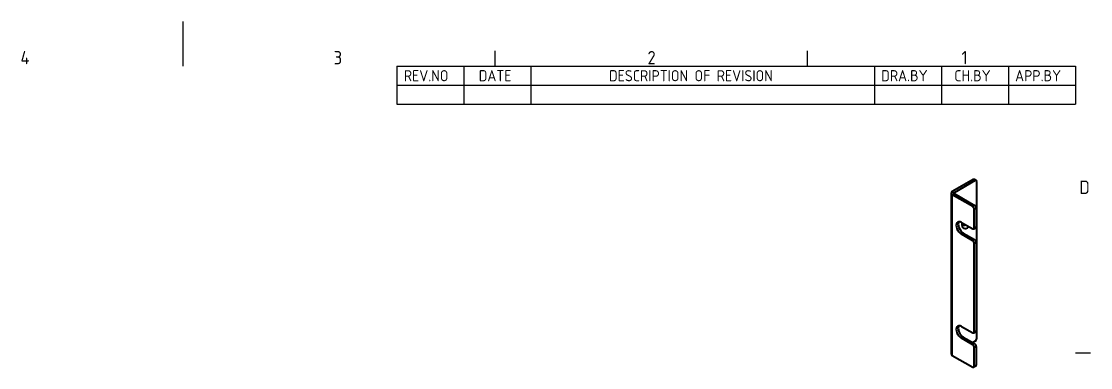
# Model space of a CAD drawing. Header units: millimetres. Extents: x 0 to 420, y 0 to 297.
# Drawn here: x 173.9 to 413.4, y 219.5 to 297 of the extents above; entities that cross this region are included whole.
import ezdxf

# ---------------------------------------------------------------- set-up
doc = ezdxf.new("R2010")
doc.units = ezdxf.units.MM
doc.layers.get('0').update_dxf_attribs({"color": 3, "lineweight": 25})
for name, color, linetype, lineweight in [('가시적인 것(ISO)', 3, 'Continuous', 40), ('가시적인 좁은 것(ISO)', 3, 'Continuous', 35), ('경계(ISO)', 7, 'Continuous', 25), ('기호(ISO)', 5, 'Continuous', 25)]:
    doc.layers.add(name, color=color, linetype=linetype, lineweight=lineweight)
doc.styles.add('ISO ProportionalPSTEK', font='isocp.shx')
doc.styles.add('문자 텍스트_PSTEK_POSCO', font='isocp.shx')

# ---------------------------------------------------------------- blocks, each defined once
blk = doc.blocks.new('경계 Default Border')
at = {"layer": '경계(ISO)'}
for p, q in [((280, 287.0000076293945), (280, 290.4000091552734)), ((350, 287.0000076293945), (350, 290.4000091552734)), ((410, 222.7499961853027), (413.4000015258789, 222.7499961853027))]:
    blk.add_line(p, q, dxfattribs=at)
at = {"layer": '경계(ISO)', "flags": 128}
blk.add_lwpolyline([(210, 297.0000076293945), (210, 287.0000076293945)], dxfattribs=at)
at = {"layer": '경계(ISO)', "color": 2, "char_height": 3.00000011920929, "attachment_point": 7, "style": '문자 텍스트_PSTEK_POSCO'}
for s, insert in [('4', (173.6662693321705, 287.4)), ('3', (243.8325386494398, 287.3713945155963)), ('2', (314.127739416884, 287.3713945155963)), ('1', (384.4860661041481, 287.4)), ('D', (410.878270202895, 258.3463944559917))]:
    blk.add_mtext(s, dxfattribs=dict(at, insert=insert))
blk = doc.blocks.new('리비전 내역')
at = {"layer": '기호(ISO)'}
for p, q in [((258, 287.0000076293945), (410, 287.0000076293945)), ((258, 287.0000076293945), (258, 282.7200076293945)), ((273, 287.0000076293945), (273, 282.7200076293945)), ((288, 287.0000076293945), (288, 282.7200076293945)), ((365, 287.0000076293945), (365, 282.7200076293945)), ((380, 287.0000076293945), (380, 282.7200076293945)), ((395, 287.0000076293945), (395, 282.7200076293945)), ((410, 287.0000076293945), (410, 282.7200076293945)), ((258, 282.7200076293945), (410, 282.7200076293945)), ((258, 282.7200076293945), (258, 278.4400076293945)), ((273, 282.7200076293945), (273, 278.4400076293945)), ((288, 282.7200076293945), (288, 278.4400076293945)), ((365, 282.7200076293945), (365, 278.4400076293945)), ((380, 282.7200076293945), (380, 278.4400076293945)), ((395, 282.7200076293945), (395, 278.4400076293945)), ((410, 282.7200076293945), (410, 278.4400076293945)), ((258, 278.4400076293945), (410, 278.4400076293945))]:
    blk.add_line(p, q, dxfattribs=at)
at = {"layer": '기호(ISO)', "color": 2, "char_height": 2.5, "attachment_point": 7, "style": 'ISO ProportionalPSTEK'}
for s, insert in [('REV.NO', (259.5271157026291, 283.5831900503393)), ('DATE', (276.3142317728366, 283.5831900503393)), ('DESCRIPTION OF REVISION', (305.5070204333629, 283.5831900503393)), ('DRA.BY', (366.4757339553204, 283.5831900503393)), ('CH.BY', (382.8642915086117, 283.5831900503393)), ('APP.BY', (396.4777339604404, 283.5831900503393))]:
    blk.add_mtext(s, dxfattribs=dict(at, insert=insert))

msp = doc.modelspace()

# ---------------------------------------------------------------- linework, layer by layer
at = {"layer": '가시적인 것(ISO)'}
for p, q in [((387.1059685414173, 261.573753851926), (382.4037084465274, 258.8659023552066)), ((387.5302326101292, 261.3294364236507), (382.8279725152395, 258.6215849269313)), ((387.7797487159214, 261.3539545793021), (387.3554846472094, 261.5982720075774)), ((387.8837860007225, 225.9697343498964), (387.8837860007225, 261.1242607181256)), ((382.1547492105361, 258.5197859984832), (382.1547492105361, 222.5477125054114)), ((386.9822248547112, 255.5370773949547), (382.4037084465277, 258.1736696417597)), ((382.8279725152395, 258.4179870700351), (387.4064889234231, 255.7813948232301)), ((387.3357782453046, 250.7347769608193), (387.3357782453046, 254.9247059756373)), ((387.7600423140165, 255.1690234039127), (387.7600423140165, 250.9790943890947)), ((384.4543181119689, 251.9853259321015), (386.9822248547112, 250.5296012552941)), ((386.9822248547112, 247.8725730995558), (384.4543181119689, 249.3282977763633)), ((384.8785821806808, 249.5726152046387), (387.4064889234231, 248.1168905278313)), ((387.2317409605034, 250.5050830996428), (387.6560050292153, 250.7494005279182)), ((387.3357782453046, 227.4346839028069), (387.3357782453046, 247.2602016802385)), ((387.7600423140165, 247.5045191085139), (387.7600423140165, 227.6790013310823)), ((384.4543181119689, 228.6852328740891), (386.9822248547112, 227.2295081972817)), ((386.9822248547112, 224.5724800415435), (384.4543181119689, 226.0282047183509)), ((384.8785821806808, 226.2725221466263), (387.4064889234231, 224.8167974698189)), ((387.5302326101292, 225.3573629305789), (386.9990072224833, 225.0514505752424)), ((387.2317409605034, 227.2049900416304), (387.6560050292153, 227.4493074699059)), ((387.3357782453046, 219.7701796074081), (387.3357782453046, 223.9601086222261)), ((387.7600423140165, 224.2044260505015), (387.7600423140165, 220.0144970356835)), ((382.4037084465277, 222.2015961486879), (386.9822248547112, 219.5650039018829)), ((387.6560050292153, 219.784803174507), (387.2317409605034, 219.5404857462316))]:
    msp.add_line(p, q, dxfattribs=at)
for centre, major_axis, ratio, start_param, end_param in [((387.1059685414173, 261.1649802895048), (0.2495161057920902, 0.4332917180726508), 0.5780931159156392, 2.220446049250313e-14, 0.7834644549744118), ((387.5302326101292, 260.9206628612294), (0.2495161057920904, 0.43329171807265), 0.578093115915639, 5.495853435359137, 7.066649762154001), ((383.0047492105361, 258.5197859984832), (-0.8500000000000002, -1.734723475976807e-16), 0.5758617009853119, 5.497787143782289, 7.068583470577163), ((383.0047492105361, 258.5197859984832), (-0.2500000000000003, -6.071532165918825e-17), 0.5758617009853118, 5.497787143782332, 7.068583470577215), ((386.9822248547112, 255.1283038325334), (0.2495161057921757, -0.4332917180726006), 0.5780931159158106, 0.787331871820637, 2.358128198615402), ((387.4064889234231, 255.3726212608088), (-0.2495161057922275, 0.4332917180725707), 0.5780931159158106, 3.928924525409727, 5.49972085220485), ((384.4543181119689, 250.6568118542324), (-0.8109273438245734, 1.408198083735956), 0.5780931159158105, 5.499720852205257, 8.641313505795111), ((384.8785821806808, 250.9011292825078), (-0.810927343824657, 1.408198083735907), 0.5780931159158106, 0.263625165209537, 2.35812819861523), ((385.7624656571631, 252.1359758907443), (-0.8358789544035065, -1.451527255543383), 0.5780931159156394, 5.199049492127843, 7.367321122231322), ((385.3735569275105, 252.35993353333), (-0.5614112380322075, -0.97490636566347), 0.578093115915639, 5.716753056074326, 7.083726073248619), ((385.3382015884512, 252.3802933190197), (-0.5614112380322034, -0.974906365663462), 0.5780931159156393, 0.03137151888947293, 0.800540766068944), ((386.9822248547112, 250.9383748177154), (0.2495161057922032, -0.4332917180725888), 0.5780931159158105, 5.499720852205023, 7.070517178999866), ((387.4064889234231, 251.1826922459908), (0.2495161057922019, -0.4332917180725862), 0.5780931159158105, 7.549516567451064e-14, 0.7873318718203658), ((386.9822248547112, 247.4637995371346), (0.2495161057921756, -0.4332917180726006), 0.5780931159158105, 0.7873318718206379, 2.358128198615402), ((387.4064889234231, 247.70811696541), (-0.2495161057922277, 0.4332917180725714), 0.5780931159158105, 3.928924525409727, 5.499720852204851), ((384.4543181119689, 227.35671879622), (-0.8109273438245734, 1.408198083735956), 0.5780931159158105, 5.499720852205257, 8.641313505795111), ((384.8785821806808, 227.6010362244954), (-0.8109273438246578, 1.408198083735908), 0.5780931159158105, 0.2636251652095368, 2.358128198615229), ((387.4064889234231, 227.8825991879785), (0.2495161057922015, -0.4332917180725877), 0.5780931159158106, 8.704148513061227e-14, 0.787331871820372), ((386.9822248547112, 227.638281759703), (0.2495161057922035, -0.4332917180725891), 0.5780931159158106, 5.499720852205023, 7.070517178999865), ((387.5302326101292, 225.7661364930002), (-0.2495161057921174, -0.4332917180726369), 0.578093115915639, 0.7834644549747889, 2.354260781769515), ((386.9822248547112, 224.1637064791222), (0.2495161057921768, -0.4332917180726027), 0.5780931159158106, 0.7873318718206379, 2.358128198615402), ((387.4064889234231, 224.4080239073976), (-0.2495161057922283, 0.4332917180725723), 0.5780931159158106, 3.928924525409727, 5.49972085220485), ((383.0047492105361, 222.5477125054114), (-0.8500000000000002, -2.42861286636753e-16), 0.5758617009853118, 0, 0.7853981633976286), ((386.9822248547112, 219.9737774643042), (0.2495161057922015, -0.4332917180725859), 0.5780931159158106, 5.499720852205023, 7.070517178999865), ((387.4064889234231, 220.2180948925796), (0.2495161057921992, -0.4332917180725845), 0.5780931159158107, 9.158344742254615e-14, 0.7873318718203747)]:
    msp.add_ellipse(centre, major_axis=major_axis, ratio=ratio, start_param=start_param, end_param=end_param, dxfattribs=at)
at = {"layer": '가시적인 좁은 것(ISO)'}
for p, q in [((387.1059685414173, 261.573753851926), (387.5302326101292, 261.3294364236507)), ((382.4037084465274, 258.8659023552066), (382.8279725152395, 258.6215849269313)), ((382.8279725152395, 258.4179870700351), (382.4037084465277, 258.1736696417597)), ((382.4037084465277, 258.1736696417597), (382.4037084465277, 222.2015961486879)), ((382.8279725152395, 258.6215849269313), (382.8279725152395, 258.4179870700351)), ((387.4064889234231, 255.7813948232301), (386.9822248547112, 255.5370773949547)), ((387.3357782453046, 254.9247059756373), (387.7600423140165, 255.1690234039127)), ((384.8785821806808, 249.5726152046387), (384.4543181119689, 249.3282977763633)), ((387.7600423140165, 250.9790943890947), (387.3357782453046, 250.7347769608193)), ((387.4064889234231, 248.1168905278313), (386.9822248547112, 247.8725730995558)), ((387.3357782453046, 247.2602016802385), (387.7600423140165, 247.5045191085139)), ((387.7600423140165, 227.6790013310823), (387.3357782453046, 227.4346839028069)), ((384.8785821806808, 226.2725221466263), (384.4543181119689, 226.0282047183509)), ((387.4064889234231, 224.8167974698189), (386.9822248547112, 224.5724800415435)), ((387.3357782453046, 223.9601086222261), (387.7600423140165, 224.2044260505015)), ((387.7600423140165, 220.0144970356835), (387.3357782453046, 219.7701796074081))]:
    msp.add_line(p, q, dxfattribs=at)

# ---------------------------------------------------------------- block references
msp.add_blockref('경계 Default Border', (0, 0))
at = {"layer": '기호(ISO)'}
msp.add_blockref('리비전 내역', (0, 0), dxfattribs=at)

doc.saveas('drawing.dxf')
